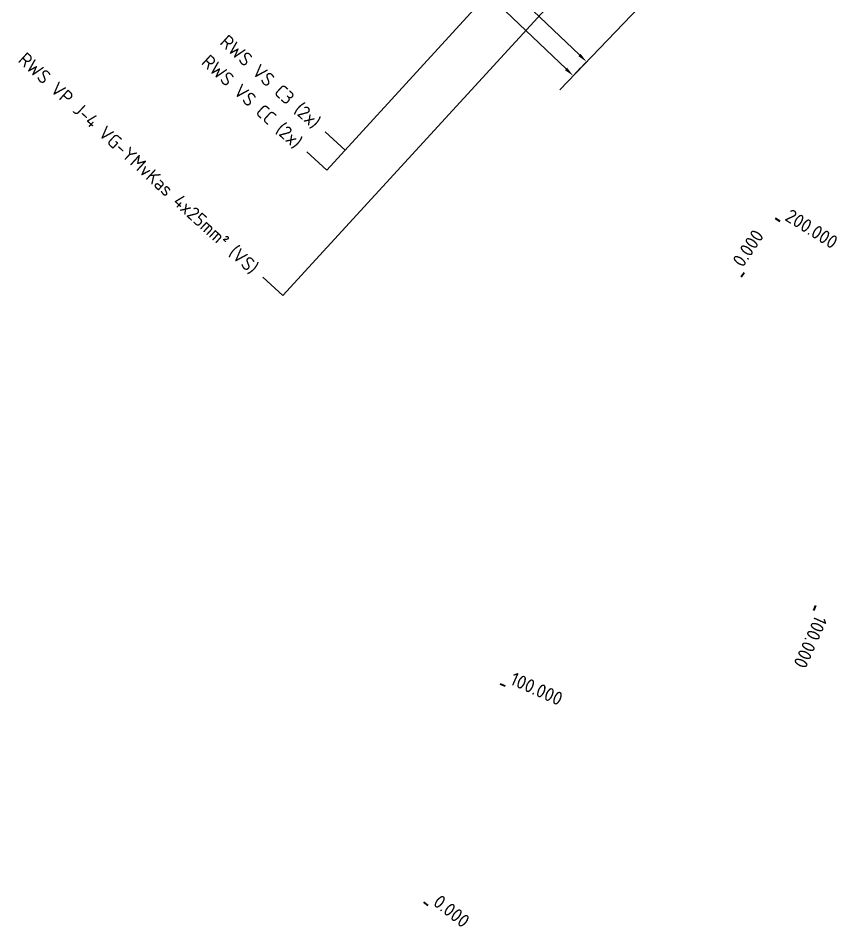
# Model space of a CAD drawing. Header units: metres. Extents: x 134219 to 139178, y 438661 to 444352.
# Drawn here: x 138819 to 138970, y 438660.9 to 438828.5 of the extents above; entities that cross this region are included whole.
import ezdxf
from ezdxf.enums import TextEntityAlignment as Align

# ---------------------------------------------------------------- set-up
doc = ezdxf.new("R2010")
doc.units = ezdxf.units.M
doc.linetypes.add('13strp', pattern=[4, 1, -3])
doc.layers.get('DEFPOINTS').update_dxf_attribs({"color": 193})
for name, color, linetype, lineweight in [('N-WE-KL-ET_LS_OV_KABEL-M', 7, 'Continuous', 18), ('N-WE-KL-ET_LS_OV_KABEL-T25', 7, 'Continuous', 25), ('Utd-ondergr-nw', 8, '13strp', 35), ('X-XX-AL-AANPIJLING-S', 7, 'Continuous', 25)]:
    doc.layers.add(name, color=color, linetype=linetype, lineweight=lineweight)
doc.styles.add('alm a2ee v011$0$rtw_iso', font='NLCS-ISO.ttf')
doc.styles.add('NLCS-ISO', font='NLCS-ISO.ttf')
doc.styles.add('NLCS_18', font='NLCS-ISO.ttf', dxfattribs={"height": 1.8})
doc.dimstyles.new('NLCS_t18_pijl_Dimension_l3_h1', dxfattribs={"dimtxt": 1.8, "dimasz": 1.8, "dimexe": 2, "dimexo": 2, "dimgap": 0.7, "dimtad": 1, "dimdec": 1, "dimzin": 0, "dimdsep": 46, "dimtxsty": 'NLCS_18', "dimcen": 2.5, "dimdle": 2, "dimclrd": 256, "dimclre": 256, "dimclrt": 256, "dimadec": 1, "dimazin": 0, "dimtfac": 1, "dimtdec": 1, "dimtofl": 0, "dimtmove": 1, "dimatfit": 0, "dimfxl": 0, "dimtolj": 1, "dimtzin": 0, "dimlwd": 18, "dimlwe": 18, "dimarcsym": 0})

# ---------------------------------------------------------------- blocks, each defined once
blk = doc.blocks.new('*D525')
at = {"layer": 'DEFPOINTS', "color": 0, "transparency": 16777216}
for p in [(138899.99, 438843.32), (138899.99, 438843.32), (138923.81, 438820.48)]:
    blk.add_point(p, dxfattribs=at)
at = {"layer": 'N-WE-KL-ET_LS_OV_KABEL-M', "lineweight": 18, "transparency": 16777216}
for p, q in [((138899.99, 438843.32), (138901.38, 438844.77)), ((138923.81, 438820.48), (138922.43, 438819.04))]:
    blk.add_line(p, q, dxfattribs=at)
at = {"layer": 'N-WE-KL-ET_LS_OV_KABEL-M', "linetype": 'Continuous', "lineweight": 18, "transparency": 16777216}
blk.add_line((138922.51, 438821.73), (138901.29, 438842.08), dxfattribs=at)
at = {"layer": 'N-WE-KL-ET_LS_OV_KABEL-M', "transparency": 16777216}
for points in [[(138901.5, 438842.29), (138901.09, 438841.86), (138899.99, 438843.32)], [(138922.72, 438821.95), (138922.31, 438821.51), (138923.81, 438820.48)]]:
    blk.add_solid(points, dxfattribs=at)
at = {"layer": 'N-WE-KL-ET_LS_OV_KABEL-M', "transparency": 16777216, "insert": (138911.51, 438834.5), "char_height": 1.8, "attachment_point": 5, "rotation": 316.2034, "style": 'NLCS_18'}
blk.add_mtext('\\A1;33.0', dxfattribs=at)
blk = doc.blocks.new('*D526')
at = {"layer": 'DEFPOINTS', "color": 0, "transparency": 16777216}
for p in [(138892.46, 438845.58), (138892.46, 438845.58), (138921.34, 438817.9)]:
    blk.add_point(p, dxfattribs=at)
at = {"layer": 'N-WE-KL-ET_LS_OV_KABEL-M', "lineweight": 18, "transparency": 16777216}
for p, q in [((138892.46, 438845.58), (138893.85, 438847.03)), ((138921.34, 438817.9), (138922.72, 438819.34))]:
    blk.add_line(p, q, dxfattribs=at)
at = {"layer": 'N-WE-KL-ET_LS_OV_KABEL-M', "linetype": 'Continuous', "lineweight": 18, "transparency": 16777216}
blk.add_line((138920.04, 438819.15), (138893.76, 438844.34), dxfattribs=at)
at = {"layer": 'N-WE-KL-ET_LS_OV_KABEL-M', "transparency": 16777216}
for points in [[(138893.97, 438844.55), (138893.56, 438844.12), (138892.46, 438845.58)], [(138920.24, 438819.36), (138919.83, 438818.93), (138921.34, 438817.9)]]:
    blk.add_solid(points, dxfattribs=at)
at = {"layer": 'N-WE-KL-ET_LS_OV_KABEL-M', "transparency": 16777216, "insert": (138909.03, 438831.92), "char_height": 1.8, "attachment_point": 5, "rotation": 316.2034, "style": 'NLCS_18'}
blk.add_mtext('\\A1;40.0', dxfattribs=at)

msp = doc.modelspace()

# ---------------------------------------------------------------- linework, layer by layer
at = {"layer": 'N-WE-KL-ET_LS_OV_KABEL-M'}
msp.add_lwpolyline([(138949.75, 438847.53), (138918.86, 438815.32)], dxfattribs=at)
at = {"layer": 'Utd-ondergr-nw', "color": 7, "linetype": 'Continuous'}
for p, q in [((138958.6, 438791.6), (138959.45, 438791.08)), ((138952.33, 438780.79), (138952.89, 438781.62)), ((138966.07, 438720.19), (138965.66, 438719.27)), ((138907.87, 438705.77), (138908.79, 438705.36)), ((138893.74, 438665.51), (138894.53, 438664.89))]:
    msp.add_line(p, q, dxfattribs=at)
at = {"layer": 'X-XX-AL-AANPIJLING-S'}
for p, q in [((138867.81, 438777.35), (138960.92, 438878.96)), ((138875.89, 438800.51), (138939.33, 438869.74)), ((138879.27, 438804.19), (138875.58, 438807.57)), ((138875.89, 438800.51), (138872.21, 438803.89)), ((138867.81, 438777.35), (138864.12, 438780.72))]:
    msp.add_line(p, q, dxfattribs=at)

# ---------------------------------------------------------------- texts
at = {"layer": 'N-WE-KL-ET_LS_OV_KABEL-T25', "style": 'NLCS-ISO'}
for s, p in [('RWS VS C3 (2x)', (138874.17, 438808.87)), ('RWS VP J-4 VG-YMvKas 4x25mm² (VS)', (138862.71, 438782.02)), ('RWS VS CC (2x)', (138870.79, 438805.18))]:
    msp.add_text(s, height=2.5, rotation=317.498, dxfattribs=at).set_placement(p, align=Align.MIDDLE_RIGHT)
at = {"layer": 'Utd-ondergr-nw', "color": 7, "style": 'alm a2ee v011$0$rtw_iso'}
for s, rotation, p in [('200.000', 328.2493, (138960.21, 438791.35)), ('0.000', 56.219, (138952.65, 438782.39)), ('100.000', 245.9073, (138966.03, 438718.56)), ('100.000', 335.9974, (138909.5, 438705.73)), ('0.000', 321.6082, (138895.31, 438665.07))]:
    msp.add_text(s, height=2.5, rotation=rotation, dxfattribs=at).set_placement(p)

# ---------------------------------------------------------------- dimensions: what is measured, and where the dimension line sits
at = {"layer": 'N-WE-KL-ET_LS_OV_KABEL-M'}
for base, p1, p2, picture, middle in [((138892.46, 438845.58), (138921.34, 438817.9), (138892.46, 438845.58), '*D526', (138907.92, 438830.76)), ((138899.99, 438843.32), (138923.81, 438820.48), (138899.99, 438843.32), '*D525', (138910.4, 438833.35))]:
    dim = msp.add_linear_dim(base=base, p1=p1, p2=p2, angle=136.2034, dimstyle='NLCS_t18_pijl_Dimension_l3_h1', dxfattribs=at)
    dim.commit()
    dim.dimension.update_dxf_attribs({"geometry": picture, "text_midpoint": middle, "dimtype": 161})

doc.saveas('drawing.dxf')
